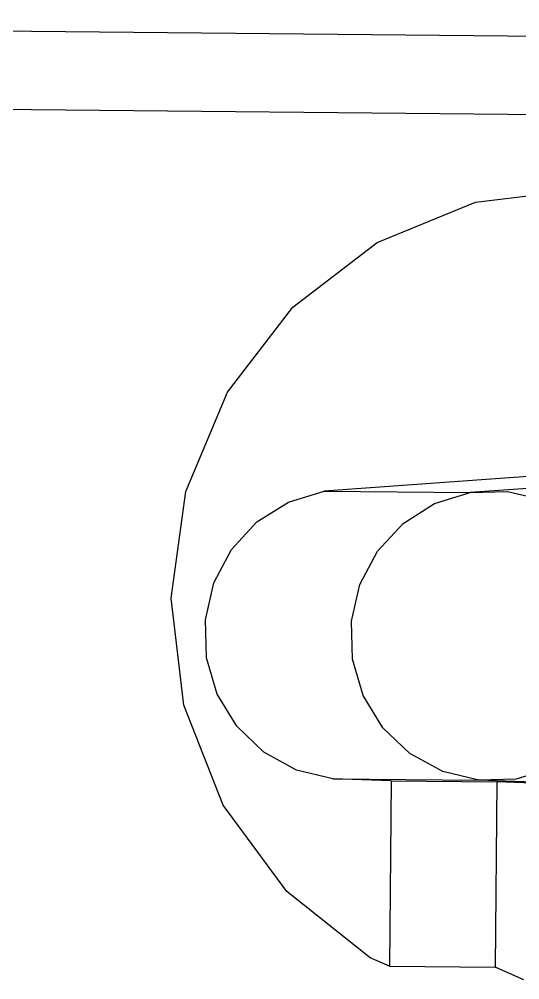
# Model space of a CAD drawing. Extents: x 3485972 to 3601240, y -625657 to -591207.
# Drawn here: x 3495535.7 to 3495573.7, y -608233.4 to -608160.6 of the extents above; entities that cross this region are included whole.
import ezdxf

# ---------------------------------------------------------------- set-up
doc = ezdxf.new("R2010")
doc.units = 0
doc.header["$LTSCALE"] = 6
doc.header["$MEASUREMENT"] = 0
doc.layers.add('medical equipment', color=171, linetype='CONTINUOUS', lineweight=25)

msp = doc.modelspace()

# ---------------------------------------------------------------- linework, layer by layer
at = {"layer": 'medical equipment'}
for p, q in [((3495726.904, -608163.437), (3495444.511, -608160.612)), ((3495605.067, -608168.168), (3495530.005, -608167.402)), ((3495570.296, -608174.485), (3495578.252, -608173.497)), ((3495562.861, -608177.538), (3495570.296, -608174.485)), ((3495556.453, -608182.45), (3495562.861, -608177.538)), ((3495551.51, -608188.885), (3495556.453, -608182.45)), ((3495548.367, -608196.405), (3495551.51, -608188.885)), ((3495579.902, -608194.88), (3495558.841, -608196.381)), ((3495583.464, -608195.525), (3495569.903, -608196.492)), ((3495547.24, -608204.497), (3495548.367, -608196.405)), ((3495556.144, -608197.21), (3495558.841, -608196.381)), ((3495558.841, -608196.381), (3495569.903, -608196.492)), ((3495567.206, -608197.321), (3495569.903, -608196.492)), ((3495569.903, -608196.492), (3495572.718, -608196.403)), ((3495572.718, -608196.403), (3495575.459, -608197.061)), ((3495553.749, -608198.722), (3495556.144, -608197.21)), ((3495564.812, -608198.833), (3495567.206, -608197.321)), ((3495551.82, -608200.815), (3495553.749, -608198.722)), ((3495562.882, -608200.925), (3495564.812, -608198.833)), ((3495550.487, -608203.345), (3495551.82, -608200.815)), ((3495561.549, -608203.456), (3495562.882, -608200.925)), ((3495549.841, -608206.141), (3495550.487, -608203.345)), ((3495560.903, -608206.251), (3495561.549, -608203.456)), ((3495548.205, -608212.61), (3495547.24, -608204.497)), ((3495549.927, -608209.011), (3495549.841, -608206.141)), ((3495560.989, -608209.122), (3495560.903, -608206.251)), ((3495550.739, -608211.761), (3495549.927, -608209.011)), ((3495561.801, -608211.872), (3495560.989, -608209.122)), ((3495552.22, -608214.202), (3495550.739, -608211.761)), ((3495563.283, -608214.313), (3495561.801, -608211.872)), ((3495551.197, -608220.192), (3495548.205, -608212.61)), ((3495554.271, -608216.169), (3495552.22, -608214.202)), ((3495565.334, -608216.28), (3495563.283, -608214.313)), ((3495556.752, -608217.528), (3495554.271, -608216.169)), ((3495567.814, -608217.639), (3495565.334, -608216.28)), ((3495559.493, -608218.185), (3495556.752, -608217.528)), ((3495570.555, -608218.296), (3495567.814, -608217.639)), ((3495576.067, -608217.379), (3495573.37, -608218.207)), ((3495563.921, -608218.338), (3495559.493, -608218.185)), ((3495559.493, -608218.185), (3495570.555, -608218.296)), ((3495563.921, -608218.338), (3495563.78, -608232.398)), ((3495563.921, -608218.338), (3495571.923, -608218.418)), ((3495573.37, -608218.207), (3495570.555, -608218.296)), ((3495581.431, -608218.67), (3495570.555, -608218.296)), ((3495571.923, -608218.418), (3495571.783, -608232.478)), ((3495580.776, -608218.755), (3495571.923, -608218.418)), ((3495556.01, -608226.724), (3495551.197, -608220.192)), ((3495562.318, -608231.763), (3495556.01, -608226.724)), ((3495563.78, -608232.398), (3495562.318, -608231.763)), ((3495563.78, -608232.398), (3495571.783, -608232.478)), ((3495573.96, -608233.424), (3495571.783, -608232.478))]:
    msp.add_line(p, q, dxfattribs=at)

doc.saveas('drawing.dxf')
